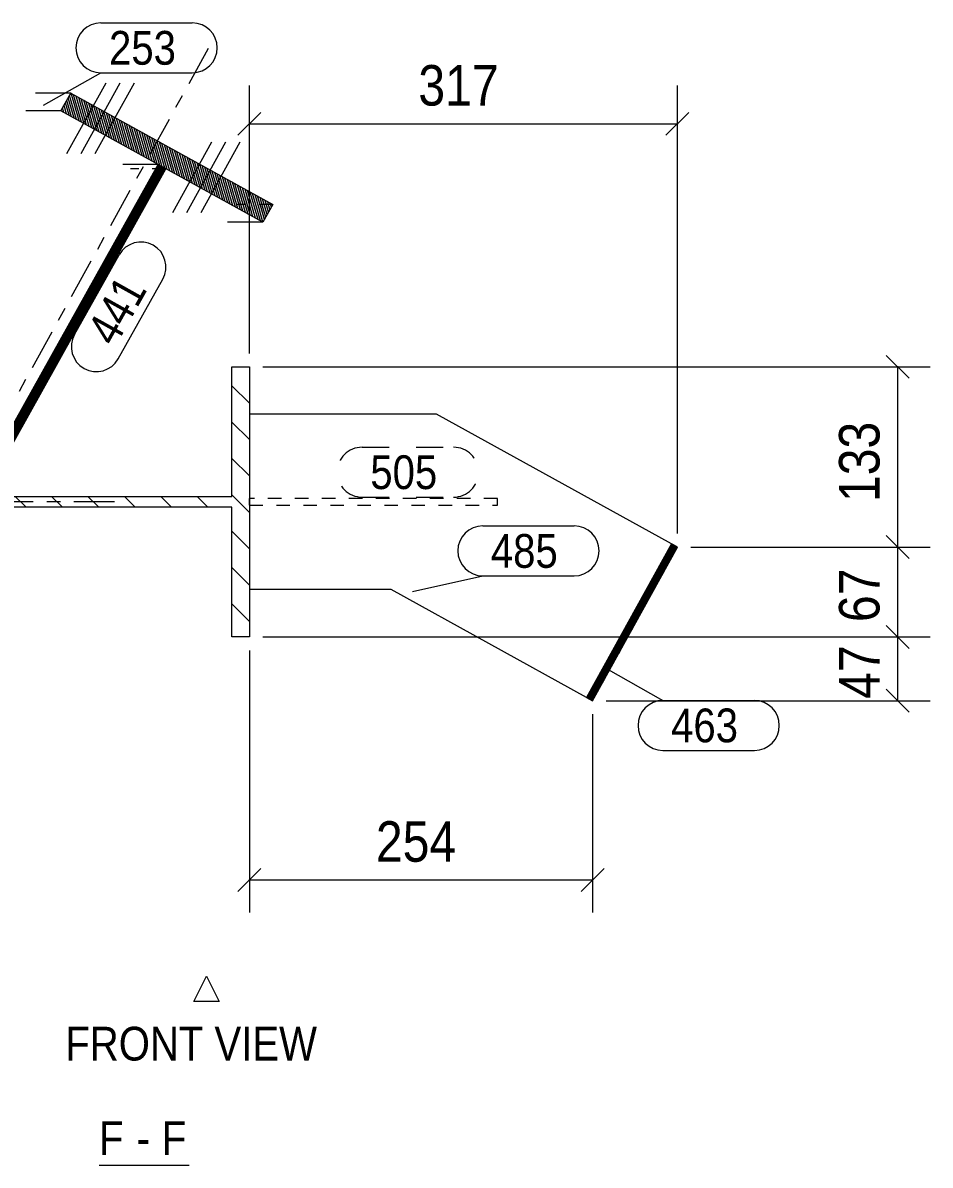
# Model space of a CAD drawing. Header units: millimetres. Extents: x 2 to 825, y 1 to 579.
# Drawn here: x 569.3 to 636.5, y 145.9 to 230.5 of the extents above; entities that cross this region are included whole.
import ezdxf

# ---------------------------------------------------------------- set-up
doc = ezdxf.new("R2010")
doc.units = ezdxf.units.MM
for name, pattern in [('XKITLINE00', [0]), ('XKITLINE01', [4, 1, -1, 1, -1]), ('XKITLINE02', [4, 2, -2]), ('XKITLINE03', [6, 3, -1, 1, -1])]:
    doc.linetypes.add(name, pattern=pattern)
for name, color, linetype, lineweight in [('Bolt', 3, 'Continuous', 0), ('Dimensions', 7, 'Continuous', 0), ('OtherObjectType', 7, 'Continuous', 0), ('Part', 2, 'Continuous', 0), ('PartMark', 7, 'Continuous', 0)]:
    doc.layers.add(name, color=color, linetype=linetype, lineweight=lineweight)
doc.styles.add('ARIAL', font='ARIAL.TTF')

# ---------------------------------------------------------------- blocks, each defined once
blk = doc.blocks.new('*A4')
at = {"layer": 'Part', "color": 7, "linetype": 'XKITLINE00', "lineweight": 0}
for p, q in [((586.078, 205.045), (586.078, 205.045)), ((586.078, 205.045), (586.078, 205.045)), ((547.378, 203.334), (546.078, 204.634)), ((586.078, 202.351), (584.778, 203.651)), ((547.378, 200.64), (546.078, 201.94)), ((586.078, 199.657), (584.778, 200.957)), ((547.378, 197.946), (546.078, 199.246)), ((586.078, 196.963), (584.778, 198.263)), ((547.984, 194.645), (546.078, 196.552)), ((550.678, 194.645), (549.878, 195.445)), ((553.372, 194.645), (552.572, 195.445)), ((556.066, 194.645), (555.266, 195.445)), ((558.761, 194.645), (557.961, 195.445)), ((561.455, 194.645), (560.655, 195.445)), ((564.149, 194.645), (563.349, 195.445)), ((566.843, 194.645), (566.043, 195.445)), ((569.537, 194.645), (568.737, 195.445)), ((572.231, 194.645), (571.431, 195.445)), ((574.925, 194.645), (574.125, 195.445)), ((577.619, 194.645), (576.819, 195.445)), ((580.313, 194.645), (579.513, 195.445)), ((583.007, 194.645), (582.207, 195.445)), ((586.078, 194.269), (584.778, 195.569)), ((547.378, 192.558), (546.078, 193.858)), ((586.078, 191.575), (584.778, 192.875)), ((547.378, 189.864), (546.078, 191.164)), ((586.078, 188.881), (584.778, 190.181)), ((547.378, 187.169), (546.078, 188.469)), ((586.078, 186.187), (584.778, 187.487)), ((546.808, 185.045), (546.078, 185.775))]:
    blk.add_line(p, q, dxfattribs=at)
blk = doc.blocks.new('*A6')
at = {"layer": 'Part', "color": 7, "linetype": 'XKITLINE00', "lineweight": 0}
for p, q in [((573.28, 223.365), (572.765, 225.149)), ((573.467, 223.262), (572.877, 225.303)), ((573.653, 223.159), (573.064, 225.2)), ((573.84, 223.056), (573.251, 225.097)), ((572.347, 223.88), (572.248, 224.223)), ((572.534, 223.777), (572.352, 224.408)), ((572.72, 223.674), (572.455, 224.593)), ((572.907, 223.571), (572.558, 224.778)), ((573.094, 223.468), (572.662, 224.964)), ((574.027, 222.954), (573.437, 224.994)), ((574.213, 222.851), (573.624, 224.891)), ((574.4, 222.748), (573.81, 224.788)), ((574.586, 222.645), (573.997, 224.685)), ((574.773, 222.542), (574.184, 224.582)), ((574.96, 222.439), (574.37, 224.479)), ((575.146, 222.336), (574.557, 224.376)), ((575.333, 222.233), (574.743, 224.273)), ((575.519, 222.13), (574.93, 224.17)), ((575.706, 222.027), (575.116, 224.068)), ((575.892, 221.924), (575.303, 223.965)), ((576.079, 221.821), (575.49, 223.862)), ((576.266, 221.718), (575.676, 223.759)), ((576.452, 221.615), (575.863, 223.656)), ((576.639, 221.512), (576.049, 223.553)), ((576.825, 221.409), (576.236, 223.45)), ((577.012, 221.306), (576.423, 223.347)), ((577.199, 221.203), (576.609, 223.244)), ((577.385, 221.1), (576.796, 223.141)), ((577.572, 220.997), (576.982, 223.038)), ((577.758, 220.894), (577.169, 222.935)), ((577.945, 220.791), (577.356, 222.832)), ((578.132, 220.688), (577.542, 222.729)), ((578.318, 220.585), (577.729, 222.626)), ((578.505, 220.482), (577.915, 222.523)), ((578.691, 220.38), (578.102, 222.42)), ((578.878, 220.277), (578.289, 222.317)), ((579.065, 220.174), (578.475, 222.214)), ((579.251, 220.071), (578.662, 222.111)), ((579.438, 219.968), (578.848, 222.008)), ((579.624, 219.865), (579.035, 221.905)), ((579.811, 219.762), (579.222, 221.802)), ((579.998, 219.659), (579.408, 221.699)), ((580.184, 219.556), (579.595, 221.597)), ((580.371, 219.453), (579.781, 221.494)), ((580.557, 219.35), (579.968, 221.391)), ((580.744, 219.247), (580.154, 221.288)), ((580.93, 219.144), (580.341, 221.185)), ((581.117, 219.041), (580.528, 221.082)), ((581.304, 218.938), (580.714, 220.979)), ((581.49, 218.835), (580.901, 220.876)), ((581.677, 218.732), (581.087, 220.773)), ((581.863, 218.629), (581.274, 220.67)), ((582.05, 218.526), (581.461, 220.567)), ((582.237, 218.423), (581.647, 220.464)), ((582.423, 218.32), (581.834, 220.361)), ((582.61, 218.217), (582.02, 220.258)), ((582.796, 218.114), (582.207, 220.155)), ((582.983, 218.011), (582.394, 220.052)), ((583.17, 217.908), (582.58, 219.949)), ((583.356, 217.806), (582.767, 219.846)), ((583.543, 217.703), (582.953, 219.743)), ((583.729, 217.6), (583.14, 219.64)), ((583.916, 217.497), (583.327, 219.537)), ((584.103, 217.394), (583.513, 219.434)), ((584.289, 217.291), (583.7, 219.331)), ((584.476, 217.188), (583.886, 219.228)), ((584.662, 217.085), (584.073, 219.125)), ((584.849, 216.982), (584.26, 219.023)), ((585.036, 216.879), (584.446, 218.92)), ((585.222, 216.776), (584.633, 218.817)), ((585.409, 216.673), (584.819, 218.714)), ((585.595, 216.57), (585.006, 218.611)), ((585.778, 216.481), (585.192, 218.508)), ((585.923, 216.523), (585.379, 218.405)), ((586.067, 216.564), (585.566, 218.302)), ((586.212, 216.606), (585.752, 218.199)), ((586.357, 216.648), (585.939, 218.096)), ((586.502, 216.69), (586.125, 217.993)), ((586.647, 216.732), (586.312, 217.89)), ((586.791, 216.774), (586.499, 217.787)), ((586.936, 216.815), (586.685, 217.684)), ((587.081, 216.857), (586.872, 217.581)), ((587.226, 216.899), (587.058, 217.478)), ((586.342, 216.158), (586.212, 216.606)), ((586.528, 216.055), (586.357, 216.648)), ((586.715, 215.952), (586.502, 216.69)), ((586.901, 215.849), (586.647, 216.732)), ((587.081, 215.77), (586.791, 216.774)), ((587.185, 215.955), (586.936, 216.815)), ((587.288, 216.14), (587.081, 216.857)), ((587.391, 216.325), (587.226, 216.899)), ((587.37, 216.941), (587.245, 217.375)), ((587.495, 216.511), (587.37, 216.941)), ((587.515, 216.983), (587.432, 217.272)), ((587.598, 216.696), (587.515, 216.983)), ((587.66, 217.024), (587.618, 217.169)), ((587.701, 216.881), (587.66, 217.024)), ((585.782, 216.467), (585.778, 216.481)), ((585.969, 216.364), (585.923, 216.523)), ((586.155, 216.261), (586.067, 216.564))]:
    blk.add_line(p, q, dxfattribs=at)
blk = doc.blocks.new('*A7')
at = {"layer": 'Part', "color": 7, "linetype": 'XKITLINE00', "lineweight": 0}
for p, q in [((579.421, 219.977), (579.254, 219.93)), ((579.585, 219.183), (578.697, 218.931)), ((579.628, 219.26), (578.74, 219.008)), ((579.671, 219.337), (578.783, 219.085)), ((579.714, 219.414), (578.826, 219.162)), ((579.756, 219.491), (578.868, 219.239)), ((579.799, 219.567), (578.911, 219.315)), ((579.842, 219.644), (578.954, 219.392)), ((579.885, 219.721), (578.997, 219.469)), ((579.808, 219.764), (579.04, 219.546)), ((579.73, 219.806), (579.083, 219.622)), ((579.653, 219.849), (579.125, 219.699)), ((579.576, 219.892), (579.168, 219.776)), ((579.498, 219.934), (579.211, 219.853)), ((579.114, 218.339), (578.226, 218.087)), ((579.157, 218.416), (578.269, 218.164)), ((579.2, 218.492), (578.311, 218.24)), ((579.242, 218.569), (578.354, 218.317)), ((579.285, 218.646), (578.397, 218.394)), ((579.328, 218.723), (578.44, 218.471)), ((579.371, 218.799), (578.483, 218.547)), ((579.414, 218.876), (578.526, 218.624)), ((579.457, 218.953), (578.568, 218.701)), ((579.499, 219.03), (578.611, 218.778)), ((579.542, 219.107), (578.654, 218.855)), ((578.643, 217.494), (577.755, 217.242)), ((578.685, 217.571), (577.797, 217.319)), ((578.728, 217.648), (577.84, 217.396)), ((578.771, 217.724), (577.883, 217.472)), ((578.814, 217.801), (577.926, 217.549)), ((578.857, 217.878), (577.969, 217.626)), ((578.9, 217.955), (578.012, 217.703)), ((578.942, 218.032), (578.054, 217.78)), ((578.985, 218.108), (578.097, 217.856)), ((579.028, 218.185), (578.14, 217.933)), ((579.071, 218.262), (578.183, 218.01)), ((578.129, 216.573), (577.24, 216.321)), ((578.171, 216.649), (577.283, 216.397)), ((578.214, 216.726), (577.326, 216.474)), ((578.257, 216.803), (577.369, 216.551)), ((578.3, 216.88), (577.412, 216.628)), ((578.343, 216.957), (577.455, 216.705)), ((578.386, 217.033), (577.497, 216.781)), ((578.428, 217.11), (577.54, 216.858)), ((578.471, 217.187), (577.583, 216.935)), ((578.514, 217.264), (577.626, 217.012)), ((578.557, 217.341), (577.669, 217.089)), ((578.6, 217.417), (577.712, 217.165)), ((577.657, 215.728), (576.769, 215.476)), ((577.7, 215.805), (576.812, 215.553)), ((577.743, 215.882), (576.855, 215.63)), ((577.786, 215.958), (576.898, 215.706)), ((577.829, 216.035), (576.941, 215.783)), ((577.871, 216.112), (576.983, 215.86)), ((577.914, 216.189), (577.026, 215.937)), ((577.957, 216.266), (577.069, 216.014)), ((578, 216.342), (577.112, 216.09)), ((578.043, 216.419), (577.155, 216.167)), ((578.086, 216.496), (577.198, 216.244)), ((577.186, 214.883), (576.298, 214.631)), ((577.229, 214.96), (576.341, 214.708)), ((577.272, 215.037), (576.384, 214.785)), ((577.315, 215.114), (576.426, 214.862)), ((577.357, 215.191), (576.469, 214.939)), ((577.4, 215.267), (576.512, 215.015)), ((577.443, 215.344), (576.555, 215.092)), ((577.486, 215.421), (576.598, 215.169)), ((577.529, 215.498), (576.641, 215.246)), ((577.572, 215.574), (576.684, 215.322)), ((577.614, 215.651), (576.726, 215.399)), ((576.715, 214.039), (575.827, 213.787)), ((576.758, 214.116), (575.87, 213.864)), ((576.8, 214.192), (575.912, 213.94)), ((576.843, 214.269), (575.955, 214.017)), ((576.886, 214.346), (575.998, 214.094)), ((576.929, 214.423), (576.041, 214.171)), ((576.972, 214.499), (576.084, 214.247)), ((577.015, 214.576), (576.127, 214.324)), ((577.057, 214.653), (576.169, 214.401)), ((577.1, 214.73), (576.212, 214.478)), ((577.143, 214.807), (576.255, 214.555)), ((576.244, 213.194), (575.355, 212.942)), ((576.286, 213.271), (575.398, 213.019)), ((576.329, 213.348), (575.441, 213.096)), ((576.372, 213.424), (575.484, 213.172)), ((576.415, 213.501), (575.527, 213.249)), ((576.458, 213.578), (575.57, 213.326)), ((576.501, 213.655), (575.612, 213.403)), ((576.543, 213.732), (575.655, 213.48)), ((576.586, 213.808), (575.698, 213.556)), ((576.629, 213.885), (575.741, 213.633)), ((576.672, 213.962), (575.784, 213.71)), ((575.772, 212.349), (574.884, 212.097)), ((575.815, 212.426), (574.927, 212.174)), ((575.858, 212.503), (574.97, 212.251)), ((575.901, 212.58), (575.013, 212.328)), ((575.944, 212.657), (575.056, 212.405)), ((575.986, 212.733), (575.098, 212.481)), ((576.029, 212.81), (575.141, 212.558)), ((576.072, 212.887), (575.184, 212.635)), ((576.115, 212.964), (575.227, 212.712)), ((576.158, 213.041), (575.27, 212.789)), ((576.201, 213.117), (575.313, 212.865)), ((575.301, 211.505), (574.413, 211.253)), ((575.344, 211.582), (574.456, 211.33)), ((575.387, 211.658), (574.499, 211.406)), ((575.43, 211.735), (574.541, 211.483)), ((575.472, 211.812), (574.584, 211.56)), ((575.515, 211.889), (574.627, 211.637)), ((575.558, 211.966), (574.67, 211.714)), ((575.601, 212.042), (574.713, 211.79)), ((575.644, 212.119), (574.756, 211.867)), ((575.687, 212.196), (574.799, 211.944)), ((575.729, 212.273), (574.841, 212.021)), ((574.83, 210.66), (573.942, 210.408)), ((574.873, 210.737), (573.985, 210.485)), ((574.915, 210.814), (574.027, 210.562)), ((574.958, 210.891), (574.07, 210.639)), ((575.001, 210.967), (574.113, 210.715)), ((575.044, 211.044), (574.156, 210.792)), ((575.087, 211.121), (574.199, 210.869)), ((575.13, 211.198), (574.242, 210.946)), ((575.172, 211.274), (574.284, 211.022)), ((575.215, 211.351), (574.327, 211.099)), ((575.258, 211.428), (574.37, 211.176)), ((574.359, 209.816), (573.47, 209.564)), ((574.401, 209.892), (573.513, 209.64)), ((574.444, 209.969), (573.556, 209.717)), ((574.487, 210.046), (573.599, 209.794)), ((574.53, 210.123), (573.642, 209.871)), ((574.573, 210.199), (573.685, 209.947)), ((574.616, 210.276), (573.727, 210.024)), ((574.658, 210.353), (573.77, 210.101)), ((574.701, 210.43), (573.813, 210.178)), ((574.744, 210.507), (573.856, 210.255)), ((574.787, 210.583), (573.899, 210.331)), ((573.887, 208.971), (572.999, 208.719)), ((573.93, 209.048), (573.042, 208.796)), ((573.973, 209.124), (573.085, 208.872)), ((574.016, 209.201), (573.128, 208.949)), ((574.059, 209.278), (573.171, 209.026)), ((574.101, 209.355), (573.213, 209.103)), ((574.144, 209.432), (573.256, 209.18)), ((574.187, 209.508), (573.299, 209.256)), ((574.23, 209.585), (573.342, 209.333)), ((574.273, 209.662), (573.385, 209.41)), ((574.316, 209.739), (573.428, 209.487)), ((573.416, 208.126), (572.528, 207.874)), ((573.459, 208.203), (572.571, 207.951)), ((573.502, 208.28), (572.614, 208.028)), ((573.545, 208.357), (572.656, 208.105)), ((573.587, 208.433), (572.699, 208.181)), ((573.63, 208.51), (572.742, 208.258)), ((573.673, 208.587), (572.785, 208.335)), ((573.716, 208.664), (572.828, 208.412)), ((573.759, 208.741), (572.871, 208.489)), ((573.802, 208.817), (572.914, 208.565)), ((573.844, 208.894), (572.956, 208.642)), ((572.945, 207.282), (572.057, 207.03)), ((572.988, 207.358), (572.1, 207.106)), ((573.03, 207.435), (572.142, 207.183)), ((573.073, 207.512), (572.185, 207.26)), ((573.116, 207.589), (572.228, 207.337)), ((573.159, 207.666), (572.271, 207.414)), ((573.202, 207.742), (572.314, 207.49)), ((573.245, 207.819), (572.357, 207.567)), ((573.288, 207.896), (572.399, 207.644)), ((573.33, 207.973), (572.442, 207.721)), ((573.373, 208.049), (572.485, 207.798)), ((572.474, 206.437), (571.585, 206.185)), ((572.516, 206.514), (571.628, 206.262)), ((572.559, 206.591), (571.671, 206.339)), ((572.602, 206.667), (571.714, 206.415)), ((572.645, 206.744), (571.757, 206.492)), ((572.688, 206.821), (571.8, 206.569)), ((572.731, 206.898), (571.843, 206.646)), ((572.773, 206.974), (571.885, 206.723)), ((572.816, 207.051), (571.928, 206.799)), ((572.859, 207.128), (571.971, 206.876)), ((572.902, 207.205), (572.014, 206.953)), ((572.002, 205.592), (571.114, 205.34)), ((572.045, 205.669), (571.157, 205.417)), ((572.088, 205.746), (571.2, 205.494)), ((572.131, 205.823), (571.243, 205.571)), ((572.174, 205.899), (571.286, 205.648)), ((572.216, 205.976), (571.328, 205.724)), ((572.259, 206.053), (571.371, 205.801)), ((572.302, 206.13), (571.414, 205.878)), ((572.345, 206.207), (571.457, 205.955)), ((572.388, 206.283), (571.5, 206.031)), ((572.431, 206.36), (571.543, 206.108)), ((571.531, 204.748), (570.643, 204.496)), ((571.574, 204.825), (570.686, 204.573)), ((571.617, 204.901), (570.729, 204.649)), ((571.66, 204.978), (570.771, 204.726)), ((571.702, 205.055), (570.814, 204.803)), ((571.745, 205.132), (570.857, 204.88)), ((571.788, 205.208), (570.9, 204.956)), ((571.831, 205.285), (570.943, 205.033)), ((571.874, 205.362), (570.986, 205.11)), ((571.917, 205.439), (571.029, 205.187)), ((571.959, 205.516), (571.071, 205.264)), ((571.06, 203.903), (570.172, 203.651)), ((571.103, 203.98), (570.215, 203.728)), ((571.145, 204.057), (570.257, 203.805)), ((571.188, 204.133), (570.3, 203.881)), ((571.231, 204.21), (570.343, 203.958)), ((571.274, 204.287), (570.386, 204.035)), ((571.317, 204.364), (570.429, 204.112)), ((571.36, 204.441), (570.472, 204.189)), ((571.403, 204.517), (570.514, 204.265)), ((571.445, 204.594), (570.557, 204.342)), ((571.488, 204.671), (570.6, 204.419)), ((570.589, 203.058), (569.7, 202.806)), ((570.631, 203.135), (569.743, 202.883)), ((570.674, 203.212), (569.786, 202.96)), ((570.717, 203.289), (569.829, 203.037)), ((570.76, 203.366), (569.872, 203.114)), ((570.803, 203.442), (569.915, 203.19)), ((570.846, 203.519), (569.958, 203.267)), ((570.888, 203.596), (570, 203.344)), ((570.931, 203.673), (570.043, 203.421)), ((570.974, 203.75), (570.086, 203.498)), ((571.017, 203.826), (570.129, 203.574)), ((570.117, 202.214), (569.229, 201.962)), ((570.16, 202.291), (569.272, 202.039)), ((570.203, 202.367), (569.315, 202.115)), ((570.246, 202.444), (569.358, 202.192)), ((570.289, 202.521), (569.401, 202.269)), ((570.331, 202.598), (569.443, 202.346)), ((570.374, 202.675), (569.486, 202.423)), ((570.417, 202.751), (569.529, 202.499)), ((570.46, 202.828), (569.572, 202.576)), ((570.503, 202.905), (569.615, 202.653)), ((570.546, 202.982), (569.658, 202.73)), ((569.646, 201.369), (568.758, 201.117)), ((569.689, 201.446), (568.801, 201.194)), ((569.732, 201.523), (568.844, 201.271)), ((569.775, 201.6), (568.886, 201.348)), ((569.817, 201.676), (568.929, 201.424)), ((569.86, 201.753), (568.972, 201.501)), ((569.903, 201.83), (569.015, 201.578)), ((569.946, 201.907), (569.058, 201.655)), ((569.989, 201.983), (569.101, 201.731)), ((570.032, 202.06), (569.144, 201.808)), ((570.074, 202.137), (569.186, 201.885)), ((569.175, 200.525), (568.287, 200.273)), ((569.218, 200.601), (568.33, 200.349)), ((569.26, 200.678), (568.372, 200.426)), ((569.303, 200.755), (568.415, 200.503)), ((569.346, 200.832), (568.458, 200.58)), ((569.389, 200.908), (568.501, 200.656)), ((569.432, 200.985), (568.544, 200.733)), ((569.475, 201.062), (568.587, 200.81)), ((569.518, 201.139), (568.629, 200.887)), ((569.56, 201.216), (568.672, 200.964)), ((569.603, 201.292), (568.715, 201.04)), ((568.704, 199.68), (567.815, 199.428)), ((568.746, 199.757), (567.858, 199.505)), ((568.789, 199.833), (567.901, 199.581)), ((568.832, 199.91), (567.944, 199.658)), ((568.875, 199.987), (567.987, 199.735)), ((568.918, 200.064), (568.03, 199.812)), ((568.961, 200.141), (568.073, 199.889)), ((569.003, 200.217), (568.115, 199.965)), ((569.046, 200.294), (568.158, 200.042)), ((569.089, 200.371), (568.201, 200.119)), ((569.132, 200.448), (568.244, 200.196)), ((568.232, 198.835), (567.344, 198.583)), ((568.275, 198.912), (567.387, 198.66)), ((568.318, 198.989), (567.43, 198.737)), ((568.361, 199.066), (567.473, 198.814)), ((568.404, 199.142), (567.516, 198.89)), ((568.446, 199.219), (567.558, 198.967)), ((568.489, 199.296), (567.601, 199.044)), ((568.532, 199.373), (567.644, 199.121)), ((568.575, 199.45), (567.687, 199.198)), ((568.618, 199.526), (567.73, 199.274)), ((568.661, 199.603), (567.773, 199.351)), ((567.761, 197.991), (566.873, 197.739)), ((567.804, 198.067), (566.916, 197.815)), ((567.847, 198.144), (566.959, 197.892)), ((567.89, 198.221), (567.001, 197.969)), ((567.932, 198.298), (567.044, 198.046)), ((567.975, 198.375), (567.087, 198.123)), ((568.018, 198.451), (567.13, 198.199)), ((568.061, 198.528), (567.173, 198.276)), ((568.104, 198.605), (567.216, 198.353)), ((568.147, 198.682), (567.259, 198.43)), ((568.189, 198.758), (567.301, 198.506)), ((567.29, 197.146), (566.402, 196.894)), ((567.333, 197.223), (566.445, 196.971)), ((567.375, 197.3), (566.487, 197.048)), ((567.418, 197.376), (566.53, 197.124)), ((567.461, 197.453), (566.573, 197.201)), ((567.504, 197.53), (566.616, 197.278)), ((567.547, 197.607), (566.659, 197.355)), ((567.59, 197.683), (566.702, 197.431)), ((567.633, 197.76), (566.744, 197.508)), ((567.675, 197.837), (566.787, 197.585)), ((567.718, 197.914), (566.83, 197.662)), ((566.172, 196.312), (566.059, 196.28)), ((566.155, 196.371), (566.102, 196.356)), ((567.033, 196.685), (566.145, 196.433)), ((566.99, 196.608), (566.155, 196.371)), ((566.947, 196.532), (566.172, 196.312)), ((567.076, 196.762), (566.188, 196.51)), ((566.904, 196.455), (566.189, 196.252)), ((566.861, 196.378), (566.206, 196.192)), ((566.819, 196.301), (566.223, 196.132)), ((567.118, 196.839), (566.23, 196.587)), ((567.161, 196.916), (566.273, 196.664)), ((567.204, 196.992), (566.316, 196.74)), ((567.247, 197.069), (566.359, 196.817)), ((566.359, 195.654), (565.623, 195.445)), ((566.342, 195.714), (565.631, 195.512)), ((566.325, 195.773), (565.673, 195.589)), ((566.308, 195.833), (565.716, 195.665)), ((566.291, 195.893), (565.759, 195.742)), ((566.274, 195.953), (565.802, 195.819)), ((566.257, 196.013), (565.845, 195.896)), ((566.376, 195.594), (565.851, 195.445)), ((566.24, 196.072), (565.888, 195.973)), ((566.223, 196.132), (565.93, 196.049)), ((566.206, 196.192), (565.973, 196.126)), ((566.189, 196.252), (566.016, 196.203)), ((566.389, 195.533), (566.079, 195.445)), ((566.776, 196.225), (566.24, 196.072)), ((566.733, 196.148), (566.257, 196.013)), ((566.69, 196.071), (566.274, 195.953)), ((566.647, 195.994), (566.291, 195.893)), ((566.604, 195.917), (566.308, 195.833)), ((566.562, 195.841), (566.325, 195.773)), ((566.519, 195.764), (566.342, 195.714)), ((566.476, 195.687), (566.359, 195.654)), ((566.433, 195.61), (566.376, 195.594))]:
    blk.add_line(p, q, dxfattribs=at)
blk = doc.blocks.new('*A9')
at = {"layer": 'Part', "color": 7, "linetype": 'XKITLINE00', "lineweight": 0}
for p, q in [((617.506, 191.227), (616.826, 191.031)), ((617.538, 191.286), (616.859, 191.09)), ((617.571, 191.345), (616.891, 191.149)), ((617.603, 191.404), (616.924, 191.208)), ((617.636, 191.463), (616.956, 191.267)), ((617.668, 191.522), (616.989, 191.326)), ((617.701, 191.581), (617.022, 191.385)), ((617.734, 191.64), (617.054, 191.444)), ((617.766, 191.699), (617.087, 191.503)), ((617.707, 191.731), (617.119, 191.562)), ((617.648, 191.764), (617.152, 191.621)), ((617.589, 191.796), (617.184, 191.68)), ((617.53, 191.829), (617.217, 191.739)), ((617.471, 191.862), (617.249, 191.798)), ((617.412, 191.894), (617.282, 191.857)), ((617.34, 191.923), (617.315, 191.915)), ((617.05, 190.402), (616.371, 190.206)), ((617.083, 190.461), (616.403, 190.264)), ((617.115, 190.52), (616.436, 190.323)), ((617.148, 190.579), (616.468, 190.382)), ((617.18, 190.637), (616.501, 190.441)), ((617.213, 190.696), (616.533, 190.5)), ((617.245, 190.755), (616.566, 190.559)), ((617.278, 190.814), (616.598, 190.618)), ((617.31, 190.873), (616.631, 190.677)), ((617.343, 190.932), (616.664, 190.736)), ((617.375, 190.991), (616.696, 190.795)), ((617.408, 191.05), (616.729, 190.854)), ((617.441, 191.109), (616.761, 190.913)), ((617.473, 191.168), (616.794, 190.972)), ((616.562, 189.517), (615.882, 189.321)), ((616.594, 189.576), (615.915, 189.38)), ((616.627, 189.635), (615.948, 189.439)), ((616.659, 189.694), (615.98, 189.498)), ((616.692, 189.753), (616.013, 189.557)), ((616.725, 189.812), (616.045, 189.616)), ((616.757, 189.871), (616.078, 189.675)), ((616.79, 189.93), (616.11, 189.734)), ((616.822, 189.989), (616.143, 189.793)), ((616.855, 190.048), (616.175, 189.852)), ((616.887, 190.107), (616.208, 189.911)), ((616.92, 190.166), (616.24, 189.97)), ((616.952, 190.225), (616.273, 190.029)), ((616.985, 190.284), (616.306, 190.088)), ((617.017, 190.343), (616.338, 190.147)), ((616.106, 188.692), (615.427, 188.496)), ((616.139, 188.751), (615.459, 188.554)), ((616.171, 188.81), (615.492, 188.613)), ((616.204, 188.869), (615.524, 188.672)), ((616.236, 188.927), (615.557, 188.731)), ((616.269, 188.986), (615.589, 188.79)), ((616.301, 189.045), (615.622, 188.849)), ((616.334, 189.104), (615.655, 188.908)), ((616.366, 189.163), (615.687, 188.967)), ((616.399, 189.222), (615.72, 189.026)), ((616.432, 189.281), (615.752, 189.085)), ((616.464, 189.34), (615.785, 189.144)), ((616.497, 189.399), (615.817, 189.203)), ((616.529, 189.458), (615.85, 189.262)), ((615.65, 187.866), (614.971, 187.67)), ((615.683, 187.925), (615.004, 187.729)), ((615.716, 187.984), (615.036, 187.788)), ((615.748, 188.043), (615.069, 187.847)), ((615.781, 188.102), (615.101, 187.906)), ((615.813, 188.161), (615.134, 187.965)), ((615.846, 188.22), (615.166, 188.024)), ((615.878, 188.279), (615.199, 188.083)), ((615.911, 188.338), (615.231, 188.142)), ((615.943, 188.397), (615.264, 188.201)), ((615.976, 188.456), (615.297, 188.26)), ((616.008, 188.515), (615.329, 188.319)), ((616.041, 188.574), (615.362, 188.378)), ((616.074, 188.633), (615.394, 188.437)), ((615.162, 186.982), (614.483, 186.786)), ((615.195, 187.041), (614.515, 186.844)), ((615.227, 187.1), (614.548, 186.903)), ((615.26, 187.159), (614.58, 186.962)), ((615.292, 187.217), (614.613, 187.021)), ((615.325, 187.276), (614.646, 187.08)), ((615.358, 187.335), (614.678, 187.139)), ((615.39, 187.394), (614.711, 187.198)), ((615.423, 187.453), (614.743, 187.257)), ((615.455, 187.512), (614.776, 187.316)), ((615.488, 187.571), (614.808, 187.375)), ((615.52, 187.63), (614.841, 187.434)), ((615.553, 187.689), (614.873, 187.493)), ((615.585, 187.748), (614.906, 187.552)), ((615.618, 187.807), (614.939, 187.611)), ((614.707, 186.156), (614.027, 185.96)), ((614.739, 186.215), (614.06, 186.019)), ((614.772, 186.274), (614.092, 186.078)), ((614.804, 186.333), (614.125, 186.137)), ((614.837, 186.392), (614.157, 186.196)), ((614.869, 186.451), (614.19, 186.255)), ((614.902, 186.51), (614.222, 186.314)), ((614.934, 186.569), (614.255, 186.373)), ((614.967, 186.628), (614.288, 186.432)), ((614.999, 186.687), (614.32, 186.491)), ((615.032, 186.746), (614.353, 186.55)), ((615.065, 186.805), (614.385, 186.609)), ((615.097, 186.864), (614.418, 186.668)), ((615.13, 186.923), (614.45, 186.727)), ((614.218, 185.272), (613.539, 185.076)), ((614.251, 185.331), (613.572, 185.134)), ((614.283, 185.39), (613.604, 185.193)), ((614.316, 185.449), (613.637, 185.252)), ((614.349, 185.507), (613.669, 185.311)), ((614.381, 185.566), (613.702, 185.37)), ((614.414, 185.625), (613.734, 185.429)), ((614.446, 185.684), (613.767, 185.488)), ((614.479, 185.743), (613.799, 185.547)), ((614.511, 185.802), (613.832, 185.606)), ((614.544, 185.861), (613.864, 185.665)), ((614.576, 185.92), (613.897, 185.724)), ((614.609, 185.979), (613.93, 185.783)), ((614.641, 186.038), (613.962, 185.842)), ((614.674, 186.097), (613.995, 185.901)), ((613.763, 184.446), (613.083, 184.25)), ((613.795, 184.505), (613.116, 184.309)), ((613.828, 184.564), (613.148, 184.368)), ((613.86, 184.623), (613.181, 184.427)), ((613.893, 184.682), (613.213, 184.486)), ((613.925, 184.741), (613.246, 184.545)), ((613.958, 184.8), (613.279, 184.604)), ((613.99, 184.859), (613.311, 184.663)), ((614.023, 184.918), (613.344, 184.722)), ((614.056, 184.977), (613.376, 184.781)), ((614.088, 185.036), (613.409, 184.84)), ((614.121, 185.095), (613.441, 184.899)), ((614.153, 185.154), (613.474, 184.958)), ((614.186, 185.213), (613.506, 185.017)), ((613.307, 183.621), (612.628, 183.424)), ((613.34, 183.68), (612.66, 183.483)), ((613.372, 183.739), (612.693, 183.542)), ((613.405, 183.797), (612.725, 183.601)), ((613.437, 183.856), (612.758, 183.66)), ((613.47, 183.915), (612.79, 183.719)), ((613.502, 183.974), (612.823, 183.778)), ((613.535, 184.033), (612.855, 183.837)), ((613.567, 184.092), (612.888, 183.896)), ((613.6, 184.151), (612.921, 183.955)), ((613.632, 184.21), (612.953, 184.014)), ((613.665, 184.269), (612.986, 184.073)), ((613.698, 184.328), (613.018, 184.132)), ((613.73, 184.387), (613.051, 184.191)), ((612.819, 182.736), (612.139, 182.54)), ((612.851, 182.795), (612.172, 182.599)), ((612.884, 182.854), (612.205, 182.658)), ((612.916, 182.913), (612.237, 182.717)), ((612.949, 182.972), (612.27, 182.776)), ((612.982, 183.031), (612.302, 182.835)), ((613.014, 183.09), (612.335, 182.894)), ((613.047, 183.149), (612.367, 182.953)), ((613.079, 183.208), (612.4, 183.012)), ((613.112, 183.267), (612.432, 183.071)), ((613.144, 183.326), (612.465, 183.13)), ((613.177, 183.385), (612.497, 183.189)), ((613.209, 183.444), (612.53, 183.248)), ((613.242, 183.503), (612.563, 183.307)), ((613.274, 183.562), (612.595, 183.366)), ((612.363, 181.911), (611.684, 181.714)), ((612.396, 181.97), (611.716, 181.773)), ((612.428, 182.029), (611.749, 181.832)), ((612.461, 182.088), (611.781, 181.891)), ((612.493, 182.146), (611.814, 181.95)), ((612.526, 182.205), (611.846, 182.009)), ((612.558, 182.264), (611.879, 182.068)), ((612.591, 182.323), (611.912, 182.127)), ((612.623, 182.382), (611.944, 182.186)), ((612.656, 182.441), (611.977, 182.245)), ((612.689, 182.5), (612.009, 182.304)), ((612.721, 182.559), (612.042, 182.363)), ((612.754, 182.618), (612.074, 182.422)), ((612.786, 182.677), (612.107, 182.481)), ((611.907, 181.085), (611.228, 180.889)), ((611.94, 181.144), (611.261, 180.948)), ((611.973, 181.203), (611.293, 181.007)), ((612.005, 181.262), (611.326, 181.066)), ((612.038, 181.321), (611.358, 181.125)), ((612.07, 181.38), (611.391, 181.184)), ((612.103, 181.439), (611.423, 181.243)), ((612.135, 181.498), (611.456, 181.302)), ((612.168, 181.557), (611.488, 181.361)), ((612.2, 181.616), (611.521, 181.42)), ((612.233, 181.675), (611.554, 181.479)), ((612.265, 181.734), (611.586, 181.538)), ((612.298, 181.793), (611.619, 181.597)), ((612.331, 181.852), (611.651, 181.656)), ((611.745, 180.79), (611.065, 180.594)), ((611.712, 180.731), (611.07, 180.546)), ((611.777, 180.849), (611.098, 180.653)), ((611.68, 180.672), (611.129, 180.513)), ((611.81, 180.908), (611.13, 180.712)), ((611.842, 180.967), (611.163, 180.771)), ((611.647, 180.613), (611.188, 180.481)), ((611.875, 181.026), (611.196, 180.83)), ((611.614, 180.554), (611.247, 180.448)), ((611.582, 180.495), (611.306, 180.416)), ((611.549, 180.436), (611.365, 180.383)), ((611.517, 180.377), (611.424, 180.351))]:
    blk.add_line(p, q, dxfattribs=at)
blk = doc.blocks.new('*A81')
at = {"layer": 'Bolt', "color": 3, "linetype": 'XKITLINE00', "lineweight": 0}
for p, q in [((572.569, 220.838), (575.464, 226.084)), ((573.618, 220.838), (576.513, 226.084)), ((574.667, 220.838), (577.562, 226.084)), ((580.396, 216.471), (583.291, 221.718)), ((581.445, 216.471), (584.34, 221.718)), ((582.494, 216.471), (585.389, 221.718))]:
    blk.add_line(p, q, dxfattribs=at)
blk = doc.blocks.new('*A82')
at = {"layer": 'Part', "color": 2, "linetype": 'XKITLINE00', "lineweight": 0}
for p, q in [((546.078, 185.045), (546.078, 205.045)), ((546.078, 205.045), (547.378, 205.045)), ((547.378, 205.045), (547.378, 195.445)), ((584.778, 195.445), (584.778, 205.045)), ((584.778, 205.045), (586.078, 205.045)), ((586.078, 205.045), (586.078, 185.045)), ((547.378, 195.445), (584.778, 195.445)), ((584.778, 194.645), (547.378, 194.645)), ((547.378, 194.645), (547.378, 185.045)), ((584.778, 185.045), (584.778, 194.645)), ((547.378, 185.045), (546.078, 185.045)), ((586.078, 185.045), (584.778, 185.045))]:
    blk.add_line(p, q, dxfattribs=at)
at = {"layer": 'Part', "color": 7, "linetype": 'XKITLINE03', "lineweight": 0}
for p, q in [((566.078, 185.045), (566.078, 205.045)), ((576.078, 195.045), (556.078, 195.045))]:
    blk.add_line(p, q, dxfattribs=at)
blk = doc.blocks.new('*A84')
at = {"layer": 'Part', "color": 2, "linetype": 'XKITLINE00', "lineweight": 0}
for p, q in [((572.857, 225.314), (570.248, 225.314)), ((572.125, 224.003), (572.857, 225.314)), ((572.857, 225.314), (587.805, 217.066)), ((572.125, 224.003), (569.516, 224.003)), ((587.073, 215.755), (572.125, 224.003)), ((587.805, 217.066), (587.073, 215.755)), ((587.073, 215.755), (584.464, 215.755))]:
    blk.add_line(p, q, dxfattribs=at)
at = {"layer": 'Part', "color": 7, "linetype": 'XKITLINE01', "lineweight": 0}
blk.add_line((587.805, 217.066), (585.195, 217.066), dxfattribs=at)
blk = doc.blocks.new('*A85')
at = {"layer": 'Part', "color": 7, "linetype": 'XKITLINE03', "lineweight": 0}
blk.add_line((583.032, 228.623), (559.9, 186.701), dxfattribs=at)
at = {"layer": 'Part', "color": 2, "linetype": 'XKITLINE00', "lineweight": 0}
for p, q in [((565.593, 195.445), (579.313, 220.036)), ((579.313, 220.036), (576.704, 220.036)), ((579.313, 220.036), (579.885, 219.721)), ((566.341, 195.445), (579.885, 219.721)), ((565.593, 195.445), (566.341, 195.445))]:
    blk.add_line(p, q, dxfattribs=at)
at = {"layer": 'Part', "color": 7, "linetype": 'XKITLINE01', "lineweight": 0}
for p, q in [((579.885, 219.721), (577.276, 219.721)), ((562.984, 195.445), (565.593, 195.445))]:
    blk.add_line(p, q, dxfattribs=at)
blk = doc.blocks.new('*A87')
at = {"layer": 'Part', "color": 2, "linetype": 'XKITLINE00', "lineweight": 0}
for p, q in [((617.328, 191.94), (611.046, 180.559)), ((611.484, 180.318), (617.766, 191.699)), ((617.766, 191.699), (617.328, 191.94)), ((611.484, 180.318), (611.046, 180.559))]:
    blk.add_line(p, q, dxfattribs=at)
blk = doc.blocks.new('*A88')
at = {"layer": 'Part', "color": 7, "linetype": 'XKITLINE01', "lineweight": 0}
for p, q in [((586.077, 194.795), (586.077, 195.295)), ((586.078, 195.295), (586.077, 195.295)), ((604.442, 195.295), (586.077, 195.295)), ((586.078, 194.795), (586.077, 194.795)), ((586.077, 194.795), (604.442, 194.795)), ((586.078, 194.795), (586.078, 195.295)), ((604.442, 194.795), (604.442, 195.295))]:
    blk.add_line(p, q, dxfattribs=at)
blk = doc.blocks.new('*A89')
at = {"layer": 'Part', "color": 2, "linetype": 'XKITLINE00', "lineweight": 0}
for p, q in [((599.928, 201.545), (586.078, 201.545)), ((617.328, 191.94), (599.928, 201.545)), ((596.579, 188.545), (586.078, 188.545)), ((611.046, 180.559), (596.579, 188.545))]:
    blk.add_line(p, q, dxfattribs=at)
at = {"layer": 'Part', "color": 7, "linetype": 'XKITLINE01', "lineweight": 0}
for p, q in [((586.078, 201.545), (586.078, 188.545)), ((611.484, 180.318), (617.766, 191.699)), ((617.766, 191.699), (617.328, 191.94)), ((611.046, 180.559), (611.484, 180.318))]:
    blk.add_line(p, q, dxfattribs=at)
blk = doc.blocks.new('*A246')
at = {"layer": 'Dimensions', "color": 7, "linetype": 'XKITLINE00', "lineweight": 0}
for p, q in [((586.078, 184.045), (586.078, 164.645)), ((611.484, 179.318), (611.484, 164.645)), ((586.926, 167.894), (585.229, 166.197)), ((612.332, 167.894), (610.635, 166.197)), ((586.078, 167.045), (611.484, 167.045))]:
    blk.add_line(p, q, dxfattribs=at)
at = {"layer": 'Dimensions', "color": 3}
for p in [(586.078, 167.045), (611.484, 167.045)]:
    blk.add_point(p, dxfattribs=at)
at = {"layer": 'Dimensions', "color": 3, "style": 'ARIAL', "width": 0.85}
blk.add_text('254', height=3, dxfattribs=at).set_placement((595.443, 168.395))
blk = doc.blocks.new('*A247')
at = {"layer": 'Dimensions', "color": 7, "linetype": 'XKITLINE00', "lineweight": 0}
for p, q in [((586.078, 206.045), (586.078, 225.895)), ((617.766, 192.699), (617.766, 225.895)), ((586.926, 223.894), (585.229, 222.197)), ((618.615, 223.894), (616.918, 222.197)), ((586.078, 223.045), (617.766, 223.045))]:
    blk.add_line(p, q, dxfattribs=at)
at = {"layer": 'Dimensions', "color": 3}
for p in [(586.078, 223.045), (617.766, 223.045)]:
    blk.add_point(p, dxfattribs=at)
at = {"layer": 'Dimensions', "color": 3, "style": 'ARIAL', "width": 0.85}
blk.add_text('317', height=3, dxfattribs=at).set_placement((598.584, 224.395))
blk = doc.blocks.new('*A248')
at = {"layer": 'Dimensions', "color": 7, "linetype": 'XKITLINE00', "lineweight": 0}
for p, q in [((633.229, 185.894), (634.926, 184.197)), ((587.078, 185.045), (636.478, 185.045)), ((634.078, 180.318), (634.078, 185.045)), ((633.229, 181.166), (634.926, 179.469)), ((612.484, 180.318), (636.478, 180.318))]:
    blk.add_line(p, q, dxfattribs=at)
at = {"layer": 'Dimensions', "color": 3}
for p in [(634.078, 185.045), (634.078, 180.318)]:
    blk.add_point(p, dxfattribs=at)
at = {"layer": 'Dimensions', "color": 3, "style": 'ARIAL', "width": 0.85}
blk.add_text('47', height=3, rotation=90.00021, dxfattribs=at).set_placement((632.728, 180.456))
blk = doc.blocks.new('*A249')
at = {"layer": 'Dimensions', "color": 7, "linetype": 'XKITLINE00', "lineweight": 0}
for p, q in [((633.229, 192.547), (634.926, 190.85)), ((618.766, 191.699), (636.478, 191.699)), ((634.078, 185.045), (634.078, 191.699)), ((633.229, 185.894), (634.926, 184.197)), ((587.078, 185.045), (636.478, 185.045))]:
    blk.add_line(p, q, dxfattribs=at)
at = {"layer": 'Dimensions', "color": 3}
for p in [(634.078, 191.699), (634.078, 185.045)]:
    blk.add_point(p, dxfattribs=at)
at = {"layer": 'Dimensions', "color": 3, "style": 'ARIAL', "width": 0.85}
blk.add_text('67', height=3, rotation=90.00021, dxfattribs=at).set_placement((632.728, 186.147))
blk = doc.blocks.new('*A250')
at = {"layer": 'Dimensions', "color": 7, "linetype": 'XKITLINE00', "lineweight": 0}
for p, q in [((633.229, 205.894), (634.926, 204.197)), ((587.078, 205.045), (636.478, 205.045)), ((634.078, 191.699), (634.078, 205.045)), ((633.229, 192.547), (634.926, 190.85)), ((618.766, 191.699), (636.478, 191.699))]:
    blk.add_line(p, q, dxfattribs=at)
at = {"layer": 'Dimensions', "color": 3}
for p in [(634.078, 205.045), (634.078, 191.699)]:
    blk.add_point(p, dxfattribs=at)
at = {"layer": 'Dimensions', "color": 3, "style": 'ARIAL', "width": 0.85}
blk.add_text('133', height=3, rotation=90.00021, dxfattribs=at).set_placement((632.728, 195.034))
blk = doc.blocks.new('*A252')
at = {"layer": 'PartMark', "color": 7, "linetype": 'XKITLINE00', "lineweight": 0}
for p, q in [((575.084, 230.523), (581.847, 230.523)), ((570.842, 224.43), (575.084, 226.823)), ((575.084, 226.823), (581.847, 226.823))]:
    blk.add_line(p, q, dxfattribs=at)
for centre, start, end in [((575.084, 228.673), 90, 270), ((581.847, 228.673), 270, 90)]:
    blk.add_arc(centre, 1.85, start, end, dxfattribs=at)
at = {"layer": 'PartMark', "color": 3, "style": 'ARIAL', "width": 0.85}
blk.add_text('253', height=2.5, dxfattribs=at).set_placement((575.684, 227.423))
blk = doc.blocks.new('*A253')
at = {"layer": 'PartMark', "color": 7, "linetype": 'XKITLINE00', "lineweight": 0}
for p, q in [((573.13, 207.444), (576.432, 213.345)), ((576.359, 205.637), (579.661, 211.538))]:
    blk.add_line(p, q, dxfattribs=at)
for centre, start, end in [((578.046, 212.442), 330.77085, 150.77085), ((574.744, 206.54), 150.77085, 330.77085)]:
    blk.add_arc(centre, 1.85, start, end, dxfattribs=at)
at = {"layer": 'PartMark', "color": 3, "style": 'ARIAL', "width": 0.85}
blk.add_text('441', height=2.5, rotation=60.77363, dxfattribs=at).set_placement((576.128, 206.453))
blk = doc.blocks.new('*A255')
at = {"layer": 'PartMark', "color": 7, "linetype": 'XKITLINE00', "lineweight": 0}
for p, q in [((612.456, 182.734), (616.698, 180.342)), ((616.698, 180.342), (623.461, 180.342)), ((616.698, 176.642), (623.461, 176.642))]:
    blk.add_line(p, q, dxfattribs=at)
for centre, start, end in [((616.698, 178.492), 90, 270), ((623.461, 178.492), 270, 90)]:
    blk.add_arc(centre, 1.85, start, end, dxfattribs=at)
at = {"layer": 'PartMark', "color": 3, "style": 'ARIAL', "width": 0.85}
blk.add_text('463', height=2.5, dxfattribs=at).set_placement((617.298, 177.242))
blk = doc.blocks.new('*A256')
at = {"layer": 'PartMark', "color": 7, "linetype": 'XKITLINE02', "lineweight": 0}
for p, q in [((594.429, 199.095), (601.192, 199.095)), ((594.429, 195.395), (601.192, 195.395))]:
    blk.add_line(p, q, dxfattribs=at)
for centre, start, end in [((594.429, 197.245), 90, 270), ((601.192, 197.245), 270, 90)]:
    blk.add_arc(centre, 1.85, start, end, dxfattribs=at)
at = {"layer": 'PartMark', "color": 3, "style": 'ARIAL', "width": 0.85}
blk.add_text('505', height=2.5, dxfattribs=at).set_placement((595.029, 195.995))
blk = doc.blocks.new('*A257')
at = {"layer": 'PartMark', "color": 7, "linetype": 'XKITLINE00', "lineweight": 0}
for p, q in [((603.353, 193.263), (610.116, 193.263)), ((598.157, 188.413), (603.353, 189.563)), ((603.353, 189.563), (610.116, 189.563))]:
    blk.add_line(p, q, dxfattribs=at)
for centre, start, end in [((603.353, 191.413), 90, 270), ((610.116, 191.413), 270, 90)]:
    blk.add_arc(centre, 1.85, start, end, dxfattribs=at)
at = {"layer": 'PartMark', "color": 3, "style": 'ARIAL', "width": 0.85}
blk.add_text('485', height=2.5, dxfattribs=at).set_placement((603.953, 190.163))
blk = doc.blocks.new('*A258')
at = {"layer": 'OtherObjectType', "color": 7, "linetype": 'XKITLINE00', "lineweight": 0}
for p, q in [((528.367, 194.986), (528.367, 196.861)), ((528.367, 196.861), (530.242, 195.924)), ((530.242, 195.924), (528.367, 194.986)), ((530.242, 195.924), (530.242, 195.924)), ((581.973, 158.049), (582.91, 159.924)), ((582.91, 159.924), (583.848, 158.049)), ((582.91, 159.924), (582.91, 159.924)), ((583.848, 158.049), (581.973, 158.049)), ((574.944, 145.924), (581.626, 145.924))]:
    blk.add_line(p, q, dxfattribs=at)
at = {"layer": 'OtherObjectType', "color": 7, "style": 'ARIAL', "width": 0.85}
blk.add_text('TOP VIEW', height=2.5, rotation=90, dxfattribs=at).set_placement((526.492, 187.773))
for s, p in [('FRONT VIEW', (572.446, 153.674)), ('F', (574.944, 146.674)), ('F', (579.59, 146.674)), ('-', (577.73, 146.674))]:
    blk.add_text(s, height=2.5, dxfattribs=at).set_placement(p)

msp = doc.modelspace()

# ---------------------------------------------------------------- block references
at = {"lineweight": 0}
for name in ['*A252', '*A85', '*A247', '*A81', '*A84', '*A6', '*A7', '*A253', '*A250', '*A4', '*A82', '*A89', '*A256', '*A88', '*A257', '*A249', '*A87', '*A9', '*A248', '*A246', '*A255']:
    msp.add_blockref(name, (0, 0), dxfattribs=at)
at = {"layer": 'OtherObjectType', "lineweight": 0}
msp.add_blockref('*A258', (0, 0), dxfattribs=at)

doc.saveas('drawing.dxf')
